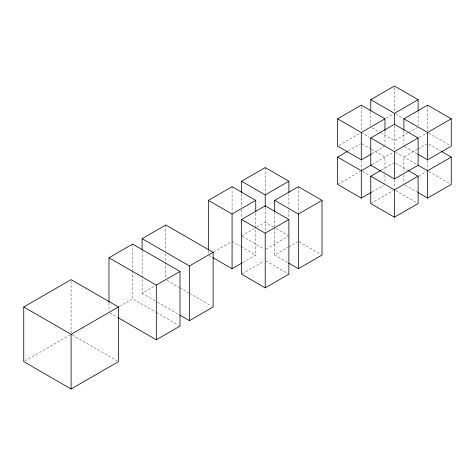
<?xml version="1.0" encoding="UTF-8"?>
<svg xmlns="http://www.w3.org/2000/svg" width="475" height="475" viewBox="0 0 475 475"><rect width="100%" height="100%" fill="white"/><g stroke="black" fill="none" stroke-linecap="round" stroke-linejoin="round"><path stroke-width="0.36" stroke-dasharray="2.38 1.78" d="M338.901 145.415L360.656 132.852M386.116 118.15L393.157 114.089M348.496 150.807L360.656 143.788M372.168 153.538L384.328 146.52M407.871 132.929L394.434 140.683L380.997 132.929M408.512 132.555L416.83 127.757M25.032 360.911L69.813 335.053M119.207 306.535L132.644 298.781L155.675 312.081M142.114 250.462L142.114 293.312L155.551 285.558M213.518 252.088L230.791 242.119M241.537 235.909L254.339 228.523M256.898 227.044L265.21 222.241L273.529 227.044M337.618 184.419L360.014 171.493M372.044 164.546L393.157 152.356M419.259 137.287L426.936 132.852M381.639 169.937L393.793 162.919M417.341 149.328L403.904 157.083L403.904 171.861M417.982 148.96L426.936 143.788M242.951 262.432L255.746 255.045L255.746 212.194M265.852 249.209L288.248 236.283M372.168 191.811L383.687 185.161M242.179 273.808L263.934 261.25M274.681 227.709L274.681 255.045L288.117 247.291M288.758 246.917L297.718 241.745M370.761 203.555L393.157 190.623M418.617 175.922L426.295 171.493M395.717 114.089L403.394 118.518M428.86 133.22L449.968 145.415M428.86 144.157L440.372 150.807M372.044 127.757L380.362 132.555M404.546 146.52L417.341 153.906M361.291 132.483L369.609 137.287M395.717 152.356L416.83 164.546M428.86 171.493L449.968 183.683M361.932 143.788L370.892 148.96M371.527 149.328L384.964 157.083L384.964 171.861M395.717 163.293L407.871 170.311M405.187 185.161L417.341 192.179M362.573 171.493L369.609 175.554M395.717 190.623L417.466 203.187M276.088 228.523L288.248 235.541M298.995 241.745L320.75 254.309M242.179 236.283L263.934 248.841M274.681 255.045L288.117 262.8M232.073 241.377L240.386 246.181M241.027 246.549L255.746 255.045M265.852 260.882L288.248 273.808M209.036 255.413L212.236 257.26M167.069 280.387L179.223 287.405M179.865 287.773L188.818 292.944M189.46 293.312L211.856 306.244M142.114 293.312L156.827 301.809M157.468 302.177L179.223 314.741M156.317 312.449L178.713 325.375M109.612 312.817L117.289 317.253M72.378 335.053L117.165 360.911M427.577 105.147L427.577 131.005M427.577 160.408L427.577 169.278M418.107 111.5L418.107 125.537M403.904 130.637L403.904 144.673M403.904 174.818L403.904 183.683M394.434 87.489L394.434 111.874M394.434 125.762L394.434 150.142M394.434 179.544L394.434 188.409M384.964 131.373L384.964 144.673M384.964 174.818L384.964 183.683M370.761 111.5L370.761 125.537M361.291 106.626L361.291 131.005M361.291 160.408L361.291 170.014M298.353 186.705L298.353 213.305M288.883 193.8L288.883 207.1M288.883 210.051L288.883 218.179M274.681 212.194L274.681 226.973M265.21 167.574L265.21 193.432M265.21 207.32L265.21 231.848M241.537 193.8L241.537 207.1M241.537 210.051L241.537 218.179M232.073 186.705L232.073 212.562M208.4 250.61L208.4 253.567M165.787 224.978L165.787 250.836M165.787 253.787L165.787 278.172M132.644 244.108L132.644 269.966M132.644 270.708L132.644 298.781M108.971 302.842L108.971 310.971M71.096 281.123L71.096 332.838"/><path stroke-width="0.71" d="M371.527 153.906L361.291 159.82L337.618 146.152L337.618 118.815L361.291 105.147L384.964 118.815L384.964 130.637M370.761 110.764L370.761 99.679L394.434 86.017L418.107 99.679L418.107 110.764M23.75 306.981L71.096 279.644L118.441 306.981L118.441 361.653L71.096 388.983L23.75 361.653L23.75 306.981L71.096 334.317L118.441 306.981M108.971 302.106L108.971 257.777L132.644 244.108L179.989 271.445L179.989 326.117L156.317 339.785L117.931 317.621M142.114 249.725L142.114 238.646L165.787 224.978L213.132 252.308L213.132 306.981L189.46 320.649L179.865 315.109M208.4 249.874L208.4 200.373L232.073 186.705L255.746 200.373L255.746 211.458M241.537 192.322L241.537 181.242L265.21 167.574L288.883 181.242L288.883 192.322M337.618 118.815L361.291 132.483L384.964 118.815M370.761 99.679L394.434 113.347L418.107 99.679M208.4 200.373L232.073 214.041L255.746 200.373M241.537 181.242L265.21 194.91L288.883 181.242M371.527 192.179L361.291 198.087L337.618 184.419L337.618 157.083L347.219 151.543M370.761 137.952L394.434 124.284L418.107 137.952L418.107 165.288L394.434 178.95L370.761 165.288L370.761 137.952L394.434 151.62L418.107 137.952M403.904 129.901L403.904 118.815L427.577 105.147L451.25 118.815L451.25 146.152L427.577 159.82L417.982 154.28M241.537 219.509L265.21 205.841L288.883 219.509L288.883 274.182L265.21 287.85L241.537 274.182L241.537 219.509L265.21 233.178L288.883 219.509M274.681 211.458L274.681 200.373L298.353 186.705L322.026 200.373L322.026 255.045L298.353 268.713L288.758 263.174M108.971 257.777L156.317 285.113L179.989 271.445M142.114 238.646L189.46 265.976L213.132 252.308M337.618 157.083L361.291 170.751L371.527 164.843M403.904 118.815L427.577 132.483L451.25 118.815M274.681 200.373L298.353 214.041L322.026 200.373M408.512 170.679L418.107 176.219L418.107 203.555L394.434 217.223L370.761 203.555L370.761 176.219L380.997 170.311M212.877 257.628L232.073 268.713L242.309 262.8M370.761 176.219L394.434 189.887L418.107 176.219M417.982 165.211L427.577 170.751L451.25 157.083L451.25 184.419L427.577 198.087L417.982 192.547M441.655 151.543L451.25 157.083M427.577 132.483L427.577 159.82M427.577 170.751L427.577 198.087M394.434 113.347L394.434 124.432M394.434 151.62L394.434 178.95M394.434 189.887L394.434 217.223M361.291 132.483L361.291 159.82M361.291 170.751L361.291 198.087M298.353 214.041L298.353 268.713M265.21 194.91L265.21 206.726M265.21 233.178L265.21 287.85M232.073 214.041L232.073 268.713M189.46 265.976L189.46 320.649M156.317 285.113L156.317 339.785M71.096 334.317L71.096 388.983"/></g></svg>
